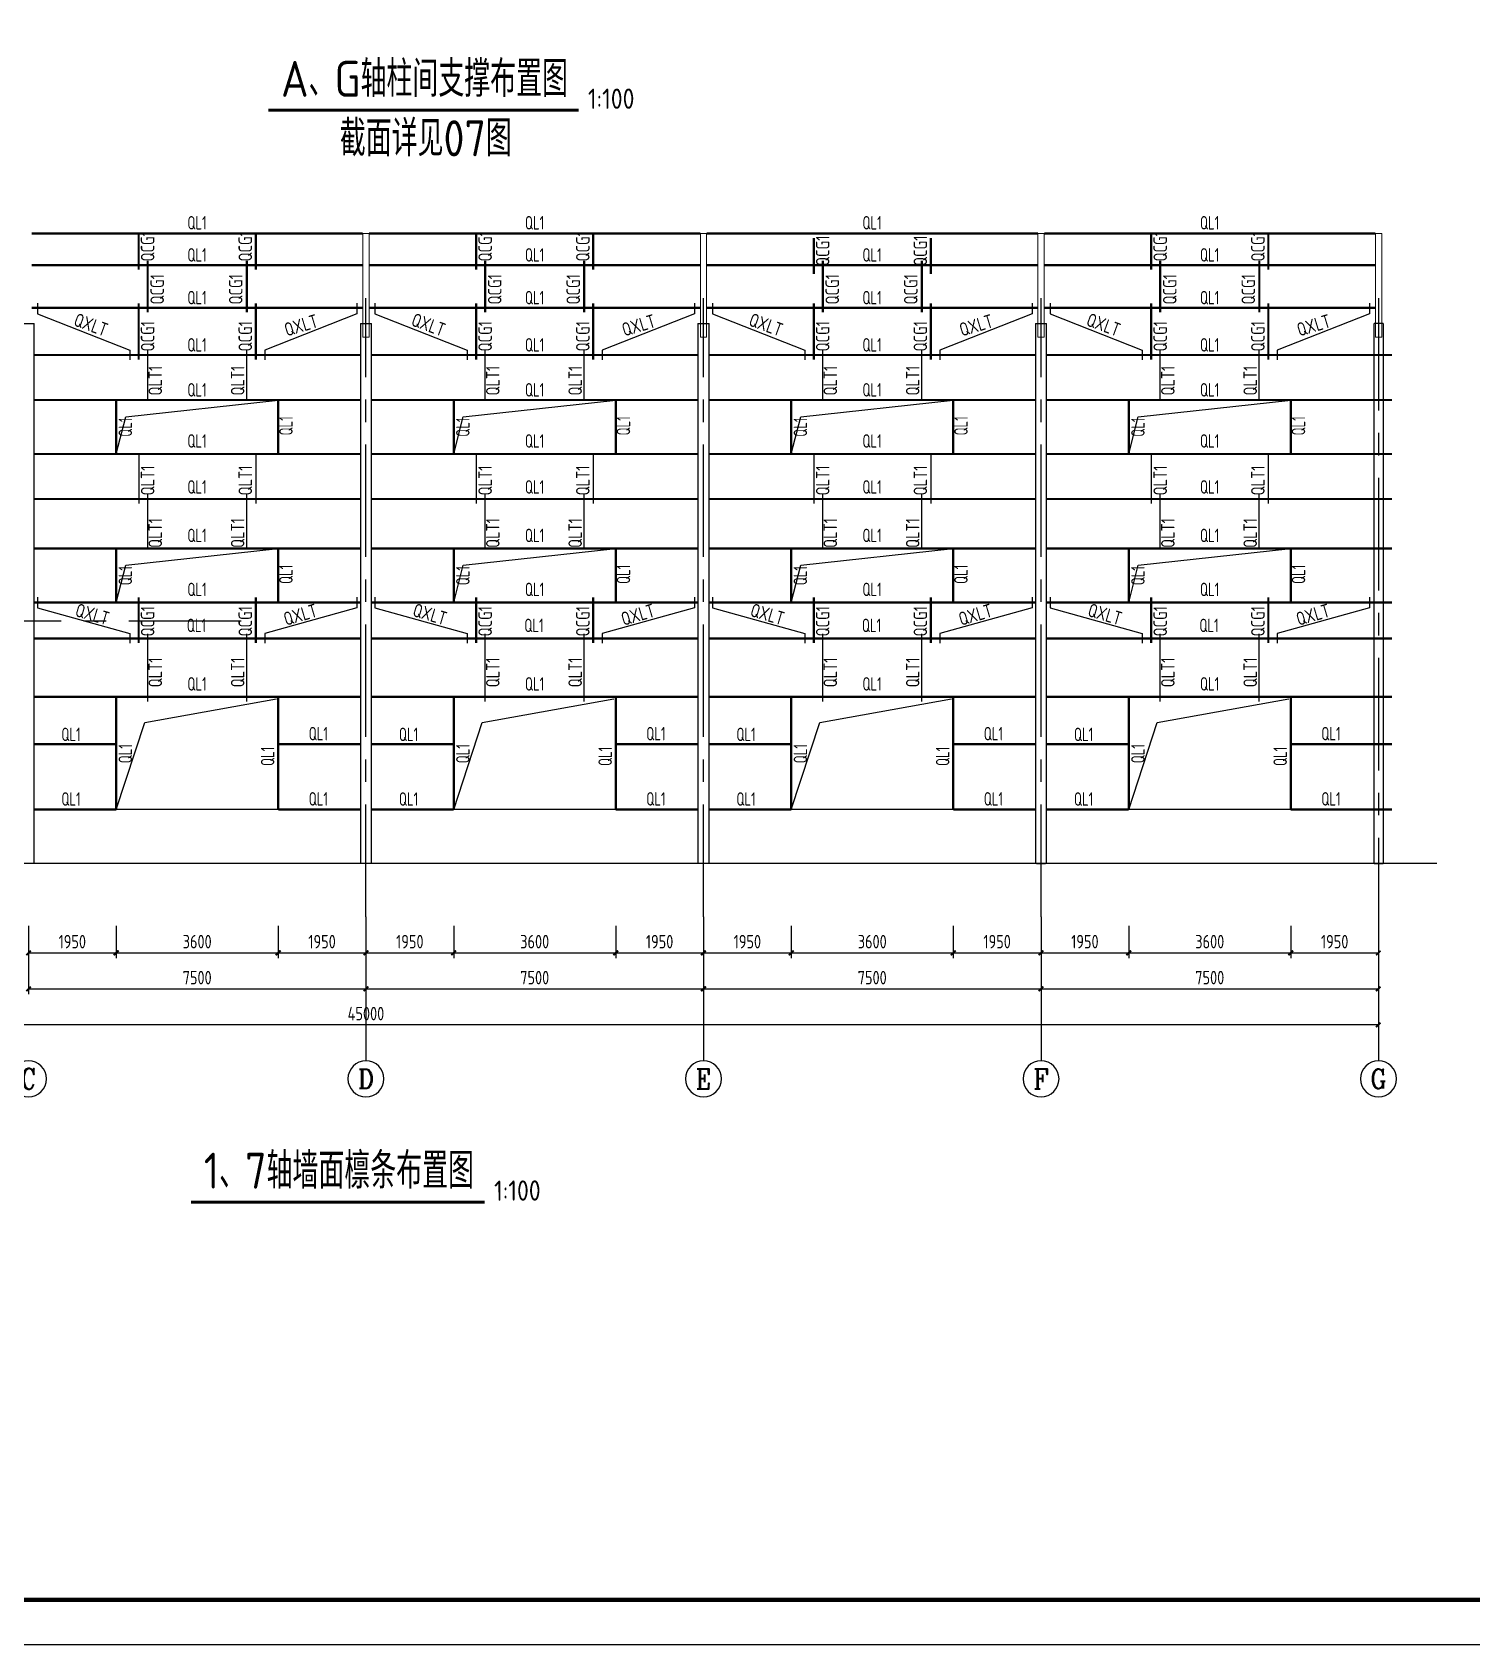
# Model space of a CAD drawing. Header units: millimetres. Extents: x 866309 to 879639, y 39442 to 44891.
# Drawn here: x 873418.5 to 873738.4, y 39448.6 to 39807.1 of the extents above; entities that cross this region are included whole.
import ezdxf
from ezdxf.enums import TextEntityAlignment as Align

# ---------------------------------------------------------------- set-up
doc = ezdxf.new("R2010")
doc.units = ezdxf.units.MM
doc.header["$LTSCALE"] = 1000
doc.header["$MEASUREMENT"] = 0
doc.linetypes.add('CENTER', pattern=[2, 1.25, -0.25, 0.25, -0.25])
doc.linetypes.add('DOTE', pattern=[2.42, 2, -0.2, 0.02, -0.2])
for name, color, linetype in [('1307', 7, 'Continuous'), ('AXIS', 3, 'Continuous'), ('AXIS_TEXT', 7, 'Continuous'), ('DIM', 7, 'Continuous'), ('DOTE', 1, 'DOTE'), ('M_Prof', 2, 'Continuous'), ('NUM', 7, 'Continuous'), ('标注', 7, 'Continuous'), ('檩条', 34, 'Continuous')]:
    doc.layers.add(name, color=color, linetype=linetype)
doc.layers.add('零部件', color=3, linetype='Continuous', lineweight=5)
doc.styles.add('_TCH_AXIS', font='COMPLEX', dxfattribs={"bigfont": 'GBCBIG'})
doc.styles.add('COMPLEX', font='COMPLEX')
doc.styles.add('GBHZ', font='gbenor.shx', dxfattribs={"width": 0.9, "bigfont": 'gbcbig.shx'})
doc.dimstyles.new('Y100', dxfattribs={"dimscale": 0, "dimtxt": 3, "dimasz": 0.01, "dimexe": 1.2, "dimexo": 2, "dimgap": 1, "dimtad": 1, "dimdec": 0, "dimlfac": 100, "dimzin": 0, "dimdsep": 46, "dimtxsty": 'GBHZ', "dimblk": 'DX', "dimcen": 0.09, "dimdle": 1, "dimclrd": 7, "dimclre": 7, "dimclrt": 7, "dimadec": 0, "dimazin": 0, "dimtfac": 1, "dimtdec": 0, "dimtix": 1, "dimtmove": 2, "dimatfit": 3, "dimldrblk": 'DX', "dimfxl": 0, "dimtolj": 1, "dimtzin": 0, "dimarcsym": 0})

# ---------------------------------------------------------------- blocks, each defined once
blk = doc.blocks.new('DX')
at = {"color": 0, "linetype": 'ByBlock', "const_width": 40}
blk.add_lwpolyline([(-54, -51), (46, 49)], dxfattribs=at)
blk = doc.blocks.new('*D3003')
at = {"layer": 'Defpoints', "color": 0, "transparency": 16777216}
for p in [(873417.69, 39610.43), (873492.69, 39610.43), (873492.69, 39594.43)]:
    blk.add_point(p, dxfattribs=at)
at = {"layer": 'dim', "color": 7, "lineweight": -2, "transparency": 16777216}
for p, q in [((873417.69, 39608.43), (873417.69, 39593.23)), ((873492.69, 39608.43), (873492.69, 39593.23)), ((873417.7, 39594.43), (873492.68, 39594.43))]:
    blk.add_line(p, q, dxfattribs=at)
at = {"layer": 'dim', "color": 7, "lineweight": -2, "transparency": 16777216, "xscale": 0.01, "yscale": 0.01, "zscale": 0.01, "rotation": 180}
blk.add_blockref('DX', (873417.69, 39594.43), dxfattribs=at)
at = {"layer": 'dim', "color": 7, "lineweight": -2, "transparency": 16777216, "xscale": 0.01, "yscale": 0.01, "zscale": 0.01}
blk.add_blockref('DX', (873492.69, 39594.43), dxfattribs=at)
at = {"layer": 'dim', "color": 7, "transparency": 16777216, "insert": (873455.19, 39596.93), "char_height": 3, "attachment_point": 5, "style": 'GBHZ'}
blk.add_mtext('\\A1;7500', dxfattribs=at)
blk = doc.blocks.new('*D3004')
at = {"layer": 'Defpoints', "color": 0, "transparency": 16777216}
for p in [(873492.69, 39610.43), (873567.69, 39610.43), (873567.69, 39594.43)]:
    blk.add_point(p, dxfattribs=at)
at = {"layer": 'dim', "color": 7, "lineweight": -2, "transparency": 16777216}
for p, q in [((873492.69, 39608.43), (873492.69, 39593.23)), ((873567.69, 39608.43), (873567.69, 39593.23)), ((873492.7, 39594.43), (873567.68, 39594.43))]:
    blk.add_line(p, q, dxfattribs=at)
at = {"layer": 'dim', "color": 7, "lineweight": -2, "transparency": 16777216, "xscale": 0.01, "yscale": 0.01, "zscale": 0.01, "rotation": 180}
blk.add_blockref('DX', (873492.69, 39594.43), dxfattribs=at)
at = {"layer": 'dim', "color": 7, "lineweight": -2, "transparency": 16777216, "xscale": 0.01, "yscale": 0.01, "zscale": 0.01}
blk.add_blockref('DX', (873567.69, 39594.43), dxfattribs=at)
at = {"layer": 'dim', "color": 7, "transparency": 16777216, "insert": (873530.19, 39596.93), "char_height": 3, "attachment_point": 5, "style": 'GBHZ'}
blk.add_mtext('\\A1;7500', dxfattribs=at)
blk = doc.blocks.new('*D3005')
at = {"layer": 'Defpoints', "color": 0, "transparency": 16777216}
for p in [(873567.69, 39610.43), (873642.69, 39610.43), (873642.69, 39594.43)]:
    blk.add_point(p, dxfattribs=at)
at = {"layer": 'dim', "color": 7, "lineweight": -2, "transparency": 16777216}
for p, q in [((873567.69, 39608.43), (873567.69, 39593.23)), ((873642.69, 39608.43), (873642.69, 39593.23)), ((873567.7, 39594.43), (873642.68, 39594.43))]:
    blk.add_line(p, q, dxfattribs=at)
at = {"layer": 'dim', "color": 7, "lineweight": -2, "transparency": 16777216, "xscale": 0.01, "yscale": 0.01, "zscale": 0.01, "rotation": 180}
blk.add_blockref('DX', (873567.69, 39594.43), dxfattribs=at)
at = {"layer": 'dim', "color": 7, "lineweight": -2, "transparency": 16777216, "xscale": 0.01, "yscale": 0.01, "zscale": 0.01}
blk.add_blockref('DX', (873642.69, 39594.43), dxfattribs=at)
at = {"layer": 'dim', "color": 7, "transparency": 16777216, "insert": (873605.19, 39596.93), "char_height": 3, "attachment_point": 5, "style": 'GBHZ'}
blk.add_mtext('\\A1;7500', dxfattribs=at)
blk = doc.blocks.new('*D3006')
at = {"layer": 'Defpoints', "color": 0, "transparency": 16777216}
for p in [(873642.69, 39610.43), (873717.69, 39610.43), (873717.69, 39594.43)]:
    blk.add_point(p, dxfattribs=at)
at = {"layer": 'dim', "color": 7, "lineweight": -2, "transparency": 16777216}
for p, q in [((873642.69, 39608.43), (873642.69, 39593.23)), ((873717.69, 39608.43), (873717.69, 39593.23)), ((873642.7, 39594.43), (873717.68, 39594.43))]:
    blk.add_line(p, q, dxfattribs=at)
at = {"layer": 'dim', "color": 7, "lineweight": -2, "transparency": 16777216, "xscale": 0.01, "yscale": 0.01, "zscale": 0.01, "rotation": 180}
blk.add_blockref('DX', (873642.69, 39594.43), dxfattribs=at)
at = {"layer": 'dim', "color": 7, "lineweight": -2, "transparency": 16777216, "xscale": 0.01, "yscale": 0.01, "zscale": 0.01}
blk.add_blockref('DX', (873717.69, 39594.43), dxfattribs=at)
at = {"layer": 'dim', "color": 7, "transparency": 16777216, "insert": (873680.19, 39596.93), "char_height": 3, "attachment_point": 5, "style": 'GBHZ'}
blk.add_mtext('\\A1;7500', dxfattribs=at)
blk = doc.blocks.new('*D3007')
at = {"layer": 'Defpoints', "color": 0, "transparency": 16777216}
for p in [(873267.69, 39610.43), (873717.69, 39610.43), (873267.69, 39586.43)]:
    blk.add_point(p, dxfattribs=at)
at = {"layer": 'dim', "color": 7, "lineweight": -2, "transparency": 16777216}
for p, q in [((873267.69, 39608.43), (873267.69, 39585.23)), ((873717.69, 39608.43), (873717.69, 39585.23)), ((873717.68, 39586.43), (873267.7, 39586.43))]:
    blk.add_line(p, q, dxfattribs=at)
at = {"layer": 'dim', "color": 7, "lineweight": -2, "transparency": 16777216, "xscale": 0.01, "yscale": 0.01, "zscale": 0.01, "rotation": 180}
blk.add_blockref('DX', (873267.69, 39586.43), dxfattribs=at)
at = {"layer": 'dim', "color": 7, "lineweight": -2, "transparency": 16777216, "xscale": 0.01, "yscale": 0.01, "zscale": 0.01}
blk.add_blockref('DX', (873717.69, 39586.43), dxfattribs=at)
at = {"layer": 'dim', "color": 7, "transparency": 16777216, "insert": (873492.69, 39588.93), "char_height": 3, "attachment_point": 5, "style": 'GBHZ'}
blk.add_mtext('\\A1;45000', dxfattribs=at)
blk = doc.blocks.new('_AXISO')
blk.add_circle((0, 0), 0.5)
at = {"layer": 'AXIS_TEXT', "style": 'COMPLEX', "width": 1.041667}
blk.add_attdef('A', text='', height=0.56, dxfattribs=at).set_placement((-0.25, -0.28), (0.25, -0.28), align=Align.FIT)
blk = doc.blocks.new('*D3196')
at = {"layer": 'Defpoints', "color": 0, "transparency": 16777216}
for p in [(873417.69, 39610.43), (873437.19, 39610.43), (873437.19, 39602.43)]:
    blk.add_point(p, dxfattribs=at)
at = {"layer": '标注', "color": 7, "lineweight": -2, "transparency": 16777216}
for p, q in [((873417.69, 39608.43), (873417.69, 39601.23)), ((873437.19, 39608.43), (873437.19, 39601.23)), ((873417.7, 39602.43), (873437.18, 39602.43))]:
    blk.add_line(p, q, dxfattribs=at)
at = {"layer": '标注', "color": 7, "lineweight": -2, "transparency": 16777216, "xscale": 0.01, "yscale": 0.01, "zscale": 0.01, "rotation": 180}
blk.add_blockref('DX', (873417.69, 39602.43), dxfattribs=at)
at = {"layer": '标注', "color": 7, "lineweight": -2, "transparency": 16777216, "xscale": 0.01, "yscale": 0.01, "zscale": 0.01}
blk.add_blockref('DX', (873437.19, 39602.43), dxfattribs=at)
at = {"layer": '标注', "color": 7, "transparency": 16777216, "insert": (873427.44, 39604.93), "char_height": 3, "attachment_point": 5, "style": 'GBHZ'}
blk.add_mtext('\\A1;1950', dxfattribs=at)
blk = doc.blocks.new('*D3197')
at = {"layer": 'Defpoints', "color": 0, "transparency": 16777216}
for p in [(873437.19, 39610.43), (873473.19, 39610.43), (873473.19, 39602.43)]:
    blk.add_point(p, dxfattribs=at)
at = {"layer": '标注', "color": 7, "lineweight": -2, "transparency": 16777216}
for p, q in [((873437.19, 39608.43), (873437.19, 39601.23)), ((873473.19, 39608.43), (873473.19, 39601.23)), ((873437.2, 39602.43), (873473.18, 39602.43))]:
    blk.add_line(p, q, dxfattribs=at)
at = {"layer": '标注', "color": 7, "lineweight": -2, "transparency": 16777216, "xscale": 0.01, "yscale": 0.01, "zscale": 0.01, "rotation": 180}
blk.add_blockref('DX', (873437.19, 39602.43), dxfattribs=at)
at = {"layer": '标注', "color": 7, "lineweight": -2, "transparency": 16777216, "xscale": 0.01, "yscale": 0.01, "zscale": 0.01}
blk.add_blockref('DX', (873473.19, 39602.43), dxfattribs=at)
at = {"layer": '标注', "color": 7, "transparency": 16777216, "insert": (873455.19, 39604.93), "char_height": 3, "attachment_point": 5, "style": 'GBHZ'}
blk.add_mtext('\\A1;3600', dxfattribs=at)
blk = doc.blocks.new('*D3198')
at = {"layer": 'Defpoints', "color": 0, "transparency": 16777216}
for p in [(873473.19, 39610.43), (873492.69, 39610.43), (873492.69, 39602.43)]:
    blk.add_point(p, dxfattribs=at)
at = {"layer": '标注', "color": 7, "lineweight": -2, "transparency": 16777216}
for p, q in [((873473.19, 39608.43), (873473.19, 39601.23)), ((873492.69, 39608.43), (873492.69, 39601.23)), ((873473.2, 39602.43), (873492.68, 39602.43))]:
    blk.add_line(p, q, dxfattribs=at)
at = {"layer": '标注', "color": 7, "lineweight": -2, "transparency": 16777216, "xscale": 0.01, "yscale": 0.01, "zscale": 0.01, "rotation": 180}
blk.add_blockref('DX', (873473.19, 39602.43), dxfattribs=at)
at = {"layer": '标注', "color": 7, "lineweight": -2, "transparency": 16777216, "xscale": 0.01, "yscale": 0.01, "zscale": 0.01}
blk.add_blockref('DX', (873492.69, 39602.43), dxfattribs=at)
at = {"layer": '标注', "color": 7, "transparency": 16777216, "insert": (873482.94, 39604.93), "char_height": 3, "attachment_point": 5, "style": 'GBHZ'}
blk.add_mtext('\\A1;1950', dxfattribs=at)
blk = doc.blocks.new('*D3199')
at = {"layer": 'Defpoints', "color": 0, "transparency": 16777216}
for p in [(873492.69, 39610.43), (873512.19, 39610.43), (873512.19, 39602.43)]:
    blk.add_point(p, dxfattribs=at)
at = {"layer": '标注', "color": 7, "lineweight": -2, "transparency": 16777216}
for p, q in [((873492.69, 39608.43), (873492.69, 39601.23)), ((873512.19, 39608.43), (873512.19, 39601.23)), ((873492.7, 39602.43), (873512.18, 39602.43))]:
    blk.add_line(p, q, dxfattribs=at)
at = {"layer": '标注', "color": 7, "lineweight": -2, "transparency": 16777216, "xscale": 0.01, "yscale": 0.01, "zscale": 0.01, "rotation": 180}
blk.add_blockref('DX', (873492.69, 39602.43), dxfattribs=at)
at = {"layer": '标注', "color": 7, "lineweight": -2, "transparency": 16777216, "xscale": 0.01, "yscale": 0.01, "zscale": 0.01}
blk.add_blockref('DX', (873512.19, 39602.43), dxfattribs=at)
at = {"layer": '标注', "color": 7, "transparency": 16777216, "insert": (873502.44, 39604.93), "char_height": 3, "attachment_point": 5, "style": 'GBHZ'}
blk.add_mtext('\\A1;1950', dxfattribs=at)
blk = doc.blocks.new('*D3200')
at = {"layer": 'Defpoints', "color": 0, "transparency": 16777216}
for p in [(873512.19, 39610.43), (873548.19, 39610.43), (873548.19, 39602.43)]:
    blk.add_point(p, dxfattribs=at)
at = {"layer": '标注', "color": 7, "lineweight": -2, "transparency": 16777216}
for p, q in [((873512.19, 39608.43), (873512.19, 39601.23)), ((873548.19, 39608.43), (873548.19, 39601.23)), ((873512.2, 39602.43), (873548.18, 39602.43))]:
    blk.add_line(p, q, dxfattribs=at)
at = {"layer": '标注', "color": 7, "lineweight": -2, "transparency": 16777216, "xscale": 0.01, "yscale": 0.01, "zscale": 0.01, "rotation": 180}
blk.add_blockref('DX', (873512.19, 39602.43), dxfattribs=at)
at = {"layer": '标注', "color": 7, "lineweight": -2, "transparency": 16777216, "xscale": 0.01, "yscale": 0.01, "zscale": 0.01}
blk.add_blockref('DX', (873548.19, 39602.43), dxfattribs=at)
at = {"layer": '标注', "color": 7, "transparency": 16777216, "insert": (873530.19, 39604.93), "char_height": 3, "attachment_point": 5, "style": 'GBHZ'}
blk.add_mtext('\\A1;3600', dxfattribs=at)
blk = doc.blocks.new('*D3201')
at = {"layer": 'Defpoints', "color": 0, "transparency": 16777216}
for p in [(873548.19, 39610.43), (873567.69, 39610.43), (873567.69, 39602.43)]:
    blk.add_point(p, dxfattribs=at)
at = {"layer": '标注', "color": 7, "lineweight": -2, "transparency": 16777216}
for p, q in [((873548.19, 39608.43), (873548.19, 39601.23)), ((873567.69, 39608.43), (873567.69, 39601.23)), ((873548.2, 39602.43), (873567.68, 39602.43))]:
    blk.add_line(p, q, dxfattribs=at)
at = {"layer": '标注', "color": 7, "lineweight": -2, "transparency": 16777216, "xscale": 0.01, "yscale": 0.01, "zscale": 0.01, "rotation": 180}
blk.add_blockref('DX', (873548.19, 39602.43), dxfattribs=at)
at = {"layer": '标注', "color": 7, "lineweight": -2, "transparency": 16777216, "xscale": 0.01, "yscale": 0.01, "zscale": 0.01}
blk.add_blockref('DX', (873567.69, 39602.43), dxfattribs=at)
at = {"layer": '标注', "color": 7, "transparency": 16777216, "insert": (873557.94, 39604.93), "char_height": 3, "attachment_point": 5, "style": 'GBHZ'}
blk.add_mtext('\\A1;1950', dxfattribs=at)
blk = doc.blocks.new('*D3202')
at = {"layer": 'Defpoints', "color": 0, "transparency": 16777216}
for p in [(873567.69, 39610.43), (873587.19, 39610.43), (873587.19, 39602.43)]:
    blk.add_point(p, dxfattribs=at)
at = {"layer": '标注', "color": 7, "lineweight": -2, "transparency": 16777216}
for p, q in [((873567.69, 39608.43), (873567.69, 39601.23)), ((873587.19, 39608.43), (873587.19, 39601.23)), ((873567.7, 39602.43), (873587.18, 39602.43))]:
    blk.add_line(p, q, dxfattribs=at)
at = {"layer": '标注', "color": 7, "lineweight": -2, "transparency": 16777216, "xscale": 0.01, "yscale": 0.01, "zscale": 0.01, "rotation": 180}
blk.add_blockref('DX', (873567.69, 39602.43), dxfattribs=at)
at = {"layer": '标注', "color": 7, "lineweight": -2, "transparency": 16777216, "xscale": 0.01, "yscale": 0.01, "zscale": 0.01}
blk.add_blockref('DX', (873587.19, 39602.43), dxfattribs=at)
at = {"layer": '标注', "color": 7, "transparency": 16777216, "insert": (873577.44, 39604.93), "char_height": 3, "attachment_point": 5, "style": 'GBHZ'}
blk.add_mtext('\\A1;1950', dxfattribs=at)
blk = doc.blocks.new('*D3203')
at = {"layer": 'Defpoints', "color": 0, "transparency": 16777216}
for p in [(873587.19, 39610.43), (873623.19, 39610.43), (873623.19, 39602.43)]:
    blk.add_point(p, dxfattribs=at)
at = {"layer": '标注', "color": 7, "lineweight": -2, "transparency": 16777216}
for p, q in [((873587.19, 39608.43), (873587.19, 39601.23)), ((873623.19, 39608.43), (873623.19, 39601.23)), ((873587.2, 39602.43), (873623.18, 39602.43))]:
    blk.add_line(p, q, dxfattribs=at)
at = {"layer": '标注', "color": 7, "lineweight": -2, "transparency": 16777216, "xscale": 0.01, "yscale": 0.01, "zscale": 0.01, "rotation": 180}
blk.add_blockref('DX', (873587.19, 39602.43), dxfattribs=at)
at = {"layer": '标注', "color": 7, "lineweight": -2, "transparency": 16777216, "xscale": 0.01, "yscale": 0.01, "zscale": 0.01}
blk.add_blockref('DX', (873623.19, 39602.43), dxfattribs=at)
at = {"layer": '标注', "color": 7, "transparency": 16777216, "insert": (873605.19, 39604.93), "char_height": 3, "attachment_point": 5, "style": 'GBHZ'}
blk.add_mtext('\\A1;3600', dxfattribs=at)
blk = doc.blocks.new('*D3204')
at = {"layer": 'Defpoints', "color": 0, "transparency": 16777216}
for p in [(873623.19, 39610.43), (873642.69, 39610.43), (873642.69, 39602.43)]:
    blk.add_point(p, dxfattribs=at)
at = {"layer": '标注', "color": 7, "lineweight": -2, "transparency": 16777216}
for p, q in [((873623.19, 39608.43), (873623.19, 39601.23)), ((873642.69, 39608.43), (873642.69, 39601.23)), ((873623.2, 39602.43), (873642.68, 39602.43))]:
    blk.add_line(p, q, dxfattribs=at)
at = {"layer": '标注', "color": 7, "lineweight": -2, "transparency": 16777216, "xscale": 0.01, "yscale": 0.01, "zscale": 0.01, "rotation": 180}
blk.add_blockref('DX', (873623.19, 39602.43), dxfattribs=at)
at = {"layer": '标注', "color": 7, "lineweight": -2, "transparency": 16777216, "xscale": 0.01, "yscale": 0.01, "zscale": 0.01}
blk.add_blockref('DX', (873642.69, 39602.43), dxfattribs=at)
at = {"layer": '标注', "color": 7, "transparency": 16777216, "insert": (873632.94, 39604.93), "char_height": 3, "attachment_point": 5, "style": 'GBHZ'}
blk.add_mtext('\\A1;1950', dxfattribs=at)
blk = doc.blocks.new('*D3205')
at = {"layer": 'Defpoints', "color": 0, "transparency": 16777216}
for p in [(873642.69, 39610.43), (873662.19, 39610.43), (873662.19, 39602.43)]:
    blk.add_point(p, dxfattribs=at)
at = {"layer": '标注', "color": 7, "lineweight": -2, "transparency": 16777216}
for p, q in [((873642.69, 39608.43), (873642.69, 39601.23)), ((873662.19, 39608.43), (873662.19, 39601.23)), ((873642.7, 39602.43), (873662.18, 39602.43))]:
    blk.add_line(p, q, dxfattribs=at)
at = {"layer": '标注', "color": 7, "lineweight": -2, "transparency": 16777216, "xscale": 0.01, "yscale": 0.01, "zscale": 0.01, "rotation": 180}
blk.add_blockref('DX', (873642.69, 39602.43), dxfattribs=at)
at = {"layer": '标注', "color": 7, "lineweight": -2, "transparency": 16777216, "xscale": 0.01, "yscale": 0.01, "zscale": 0.01}
blk.add_blockref('DX', (873662.19, 39602.43), dxfattribs=at)
at = {"layer": '标注', "color": 7, "transparency": 16777216, "insert": (873652.44, 39604.93), "char_height": 3, "attachment_point": 5, "style": 'GBHZ'}
blk.add_mtext('\\A1;1950', dxfattribs=at)
blk = doc.blocks.new('*D3206')
at = {"layer": 'Defpoints', "color": 0, "transparency": 16777216}
for p in [(873662.19, 39610.43), (873698.19, 39610.43), (873698.19, 39602.43)]:
    blk.add_point(p, dxfattribs=at)
at = {"layer": '标注', "color": 7, "lineweight": -2, "transparency": 16777216}
for p, q in [((873662.19, 39608.43), (873662.19, 39601.23)), ((873698.19, 39608.43), (873698.19, 39601.23)), ((873662.2, 39602.43), (873698.18, 39602.43))]:
    blk.add_line(p, q, dxfattribs=at)
at = {"layer": '标注', "color": 7, "lineweight": -2, "transparency": 16777216, "xscale": 0.01, "yscale": 0.01, "zscale": 0.01, "rotation": 180}
blk.add_blockref('DX', (873662.19, 39602.43), dxfattribs=at)
at = {"layer": '标注', "color": 7, "lineweight": -2, "transparency": 16777216, "xscale": 0.01, "yscale": 0.01, "zscale": 0.01}
blk.add_blockref('DX', (873698.19, 39602.43), dxfattribs=at)
at = {"layer": '标注', "color": 7, "transparency": 16777216, "insert": (873680.19, 39604.93), "char_height": 3, "attachment_point": 5, "style": 'GBHZ'}
blk.add_mtext('\\A1;3600', dxfattribs=at)
blk = doc.blocks.new('*D3207')
at = {"layer": 'Defpoints', "color": 0, "transparency": 16777216}
for p in [(873698.19, 39610.43), (873717.69, 39610.43), (873717.69, 39602.43)]:
    blk.add_point(p, dxfattribs=at)
at = {"layer": '标注', "color": 7, "lineweight": -2, "transparency": 16777216}
for p, q in [((873698.19, 39608.43), (873698.19, 39601.23)), ((873717.69, 39608.43), (873717.69, 39601.23)), ((873698.2, 39602.43), (873717.68, 39602.43))]:
    blk.add_line(p, q, dxfattribs=at)
at = {"layer": '标注', "color": 7, "lineweight": -2, "transparency": 16777216, "xscale": 0.01, "yscale": 0.01, "zscale": 0.01, "rotation": 180}
blk.add_blockref('DX', (873698.19, 39602.43), dxfattribs=at)
at = {"layer": '标注', "color": 7, "lineweight": -2, "transparency": 16777216, "xscale": 0.01, "yscale": 0.01, "zscale": 0.01}
blk.add_blockref('DX', (873717.69, 39602.43), dxfattribs=at)
at = {"layer": '标注', "color": 7, "transparency": 16777216, "insert": (873707.94, 39604.93), "char_height": 3, "attachment_point": 5, "style": 'GBHZ'}
blk.add_mtext('\\A1;1950', dxfattribs=at)

msp = doc.modelspace()

# ---------------------------------------------------------------- linework, layer by layer
msp.add_line((874027.612, 39448.627), (873186.612, 39448.627))
at = {"color": 0, "const_width": 1}
msp.add_lwpolyline([(874017.612, 39458.627), (873211.612, 39458.627), (873211.612, 40032.627), (874017.612, 40032.627)], close=True, dxfattribs=at)
at = {"const_width": 0.667}
for points in [[(873470.996, 39789.731), (873539.943, 39789.731)], [(873453.852, 39547.015), (873519.104, 39547.015)]]:
    msp.add_lwpolyline(points, dxfattribs=at)
at = {"layer": 'AXIS', "color": 0}
for p, q in [((873492.695, 39610.433), (873492.695, 39578.433)), ((873567.695, 39610.433), (873567.695, 39578.433)), ((873642.695, 39610.433), (873642.695, 39578.433)), ((873717.695, 39610.433), (873717.695, 39578.433))]:
    msp.add_line(p, q, dxfattribs=at)
at = {"layer": 'dim'}
msp.add_line((873730.674, 39622.329), (873251.695, 39622.329), dxfattribs=at)
at = {"layer": 'DOTE', "linetype": 'CENTER', "ltscale": 0.02}
for p, q in [((873492.695, 39610.433), (873492.695, 39748.006)), ((873567.695, 39610.433), (873567.695, 39748.006)), ((873642.695, 39610.433), (873642.695, 39748.006)), ((873717.695, 39748.006), (873717.695, 39610.433)), ((873464.993, 39676.188, -0.008), (873357.856, 39676.188, -0.008))]:
    msp.add_line(p, q, dxfattribs=at)
at = {"layer": 'M_Prof'}
for p, q in [((873416.445, 39742.329), (873418.945, 39742.329)), ((873418.945, 39622.329), (873418.945, 39742.329)), ((873491.445, 39742.329), (873491.445, 39622.329)), ((873491.445, 39742.329), (873493.945, 39742.329)), ((873493.945, 39622.329), (873493.945, 39742.329)), ((873566.445, 39742.329), (873566.445, 39622.329)), ((873566.445, 39742.329), (873568.945, 39742.329)), ((873568.945, 39622.329), (873568.945, 39742.329)), ((873641.445, 39742.329), (873641.445, 39622.329)), ((873641.445, 39742.329), (873643.945, 39742.329)), ((873643.945, 39622.329), (873643.945, 39742.329)), ((873716.695, 39622.329), (873716.695, 39742.329)), ((873718.695, 39742.329), (873716.695, 39742.329)), ((873718.695, 39742.329), (873718.695, 39622.329)), ((873724.002, 39622.329), (873245.509, 39622.329)), ((873641.695, 39622.329), (873643.695, 39622.329)), ((873716.695, 39622.329), (873718.695, 39622.329))]:
    msp.add_line(p, q, dxfattribs=at)
at = {"layer": '标注'}
for p, q in [((873473.195, 39634.329), (873437.195, 39634.329)), ((873548.195, 39634.329), (873512.195, 39634.329)), ((873623.195, 39634.329), (873587.195, 39634.329)), ((873698.195, 39634.329), (873662.195, 39634.329))]:
    msp.add_line(p, q, dxfattribs=at)
at = {"layer": '檩条', "color": 4, "linetype": 'ByBlock'}
for p, q in [((873419.695, 39746.83), (873419.695, 39744.48)), ((873490.695, 39746.83), (873490.695, 39744.48)), ((873494.695, 39746.83), (873494.695, 39744.48)), ((873565.695, 39746.83), (873565.695, 39744.48)), ((873569.695, 39746.83), (873569.695, 39744.48)), ((873640.695, 39746.83), (873640.695, 39744.48)), ((873644.695, 39746.83), (873644.695, 39744.48)), ((873715.695, 39746.83), (873715.695, 39744.48)), ((873419.695, 39744.48), (873440.195, 39736.4)), ((873490.695, 39744.48), (873470.195, 39736.4)), ((873494.695, 39744.48), (873515.195, 39736.4)), ((873565.695, 39744.48), (873545.195, 39736.4)), ((873569.695, 39744.48), (873590.195, 39736.4)), ((873640.695, 39744.48), (873620.195, 39736.4)), ((873644.695, 39744.48), (873665.195, 39736.4)), ((873715.695, 39744.48), (873695.195, 39736.4)), ((873440.195, 39736.4), (873440.195, 39734.26)), ((873470.195, 39736.4), (873470.195, 39734.26)), ((873515.195, 39736.4), (873515.195, 39734.26)), ((873545.195, 39736.4), (873545.195, 39734.26)), ((873590.195, 39736.4), (873590.195, 39734.26)), ((873620.195, 39736.4), (873620.195, 39734.26)), ((873665.195, 39736.4), (873665.195, 39734.26)), ((873695.195, 39736.4), (873695.195, 39734.26)), ((873419.695, 39681.504), (873419.695, 39679.154)), ((873490.695, 39681.504), (873490.695, 39679.154)), ((873494.695, 39681.504), (873494.695, 39679.154)), ((873565.695, 39681.504), (873565.695, 39679.154)), ((873569.695, 39681.504), (873569.695, 39679.154)), ((873640.695, 39681.504), (873640.695, 39679.154)), ((873644.695, 39681.504), (873644.695, 39679.154)), ((873715.695, 39681.504), (873715.695, 39679.154)), ((873419.695, 39679.154), (873440.195, 39673.399)), ((873490.695, 39679.154), (873470.195, 39673.399)), ((873494.695, 39679.154), (873515.195, 39673.399)), ((873565.695, 39679.154), (873545.195, 39673.399)), ((873569.695, 39679.154), (873590.195, 39673.399)), ((873640.695, 39679.154), (873620.195, 39673.399)), ((873644.695, 39679.154), (873665.195, 39673.399)), ((873715.695, 39679.154), (873695.195, 39673.399)), ((873440.195, 39673.399), (873440.195, 39671.259)), ((873470.195, 39673.399), (873470.195, 39671.259)), ((873515.195, 39673.399), (873515.195, 39671.259)), ((873545.195, 39673.399), (873545.195, 39671.259)), ((873590.195, 39673.399), (873590.195, 39671.259)), ((873620.195, 39673.399), (873620.195, 39671.259)), ((873665.195, 39673.399), (873665.195, 39671.259)), ((873695.195, 39673.399), (873695.195, 39671.259))]:
    msp.add_line(p, q, dxfattribs=at)
at = {"layer": '檩条', "color": 4}
for p, q in [((873444.195, 39725.33), (873444.195, 39736.33)), ((873466.195, 39725.33), (873466.195, 39736.33)), ((873519.195, 39725.33), (873519.195, 39736.33)), ((873541.195, 39725.33), (873541.195, 39736.33)), ((873594.195, 39725.33), (873594.195, 39736.33)), ((873616.195, 39725.33), (873616.195, 39736.33)), ((873669.195, 39725.33), (873669.195, 39736.33)), ((873691.195, 39725.33), (873691.195, 39736.33)), ((873439.313, 39721.583), (873473.195, 39725.33)), ((873514.313, 39721.583), (873548.195, 39725.33)), ((873589.313, 39721.583), (873623.195, 39725.33)), ((873664.313, 39721.583), (873698.195, 39725.33)), ((873437.195, 39713.33), (873439.313, 39721.583)), ((873512.195, 39713.33), (873514.313, 39721.583)), ((873587.195, 39713.33), (873589.313, 39721.583)), ((873662.195, 39713.33), (873664.313, 39721.583)), ((873442.195, 39713.33), (873442.195, 39702.329)), ((873468.195, 39713.33), (873468.195, 39702.329)), ((873517.195, 39713.33), (873517.195, 39702.329)), ((873543.195, 39713.33), (873543.195, 39702.329)), ((873592.195, 39713.33), (873592.195, 39702.329)), ((873618.195, 39713.33), (873618.195, 39702.329)), ((873667.195, 39713.33), (873667.195, 39702.329)), ((873693.195, 39713.33), (873693.195, 39702.329)), ((873444.195, 39692.329), (873444.195, 39704.329)), ((873466.195, 39692.329), (873466.195, 39704.329)), ((873519.195, 39692.329), (873519.195, 39704.329)), ((873541.195, 39692.329), (873541.195, 39704.329)), ((873594.195, 39692.329), (873594.195, 39704.329)), ((873616.195, 39692.329), (873616.195, 39704.329)), ((873669.195, 39692.329), (873669.195, 39704.329)), ((873691.195, 39692.329), (873691.195, 39704.329)), ((873439.313, 39688.582), (873473.195, 39692.329)), ((873514.313, 39688.582), (873548.195, 39692.329)), ((873589.313, 39688.582), (873623.195, 39692.329)), ((873664.313, 39688.582), (873698.195, 39692.329)), ((873437.195, 39680.329), (873439.313, 39688.582)), ((873512.195, 39680.329), (873514.313, 39688.582)), ((873587.195, 39680.329), (873589.313, 39688.582)), ((873662.195, 39680.329), (873664.313, 39688.582)), ((873442.195, 39681.329), (873442.195, 39673.654)), ((873468.195, 39681.329), (873468.195, 39673.654)), ((873517.195, 39681.329), (873517.195, 39673.654)), ((873543.195, 39681.329), (873543.195, 39673.654)), ((873592.195, 39681.329), (873592.195, 39673.654)), ((873618.195, 39681.329), (873618.195, 39673.654)), ((873667.195, 39681.329), (873667.195, 39673.654)), ((873693.195, 39681.329), (873693.195, 39673.654)), ((873444.195, 39658.329), (873444.195, 39673.329)), ((873466.195, 39658.329), (873466.195, 39673.329)), ((873519.195, 39658.329), (873519.195, 39673.329)), ((873541.195, 39658.329), (873541.195, 39673.329)), ((873594.195, 39658.329), (873594.195, 39673.329)), ((873616.195, 39658.329), (873616.195, 39673.329)), ((873669.195, 39658.329), (873669.195, 39673.329)), ((873691.195, 39658.329), (873691.195, 39673.329)), ((873443.538, 39653.648), (873472.795, 39658.929)), ((873518.538, 39653.648), (873547.795, 39658.929)), ((873593.538, 39653.648), (873622.795, 39658.929)), ((873668.538, 39653.648), (873697.795, 39658.929)), ((873437.195, 39634.329), (873443.538, 39653.648)), ((873512.195, 39634.329), (873518.538, 39653.648)), ((873587.195, 39634.329), (873593.538, 39653.648)), ((873662.195, 39634.329), (873668.538, 39653.648))]:
    msp.add_line(p, q, dxfattribs=at)
at = {"layer": '檩条', "color": 4, "const_width": 0.5}
for points in [[(873491.995, 39762.329), (873418.395, 39762.329)], [(873442.195, 39762.329), (873442.195, 39754.33)], [(873468.195, 39762.329), (873468.195, 39754.33)], [(873566.995, 39762.329), (873493.395, 39762.329)], [(873517.195, 39762.329), (873517.195, 39754.33)], [(873543.195, 39762.329), (873543.195, 39754.33)], [(873641.995, 39762.329), (873568.395, 39762.329)], [(873592.195, 39761.329), (873592.195, 39753.33)], [(873618.195, 39761.329), (873618.195, 39753.33)], [(873716.995, 39762.329), (873643.395, 39762.329)], [(873667.195, 39762.329), (873667.195, 39754.33)], [(873693.195, 39762.329), (873693.195, 39754.33)], [(873444.195, 39744.829), (873444.195, 39756.33)], [(873466.195, 39744.829), (873466.195, 39756.33)], [(873519.195, 39744.829), (873519.195, 39756.33)], [(873541.195, 39744.829), (873541.195, 39756.33)], [(873594.195, 39744.829), (873594.195, 39756.33)], [(873616.195, 39744.829), (873616.195, 39756.33)], [(873669.195, 39744.829), (873669.195, 39756.33)], [(873691.195, 39744.829), (873691.195, 39756.33)], [(873491.995, 39755.33), (873418.395, 39755.33)], [(873566.995, 39755.33), (873493.395, 39755.33)], [(873641.995, 39755.33), (873568.395, 39755.33)], [(873716.995, 39755.33), (873643.395, 39755.33)], [(873491.995, 39745.829), (873418.395, 39745.829)], [(873442.195, 39746.829), (873442.195, 39734.33)], [(873468.195, 39746.829), (873468.195, 39734.33)], [(873566.995, 39745.829), (873493.395, 39745.829)], [(873517.195, 39746.829), (873517.195, 39734.33)], [(873543.195, 39746.829), (873543.195, 39734.33)], [(873641.995, 39745.829), (873568.395, 39745.829)], [(873592.195, 39746.829), (873592.195, 39734.33)], [(873618.195, 39746.829), (873618.195, 39734.33)], [(873716.995, 39745.829), (873643.395, 39745.829)], [(873667.195, 39746.829), (873667.195, 39734.33)], [(873693.195, 39746.829), (873693.195, 39734.33)], [(873491.445, 39735.33), (873418.945, 39735.33)], [(873566.445, 39735.33), (873493.945, 39735.33)], [(873641.445, 39735.33), (873568.945, 39735.33)], [(873720.695, 39735.33), (873643.945, 39735.33)], [(873491.445, 39725.33), (873418.945, 39725.33)], [(873437.195, 39713.33), (873437.195, 39725.33)], [(873473.195, 39713.33), (873473.195, 39725.33)], [(873566.445, 39725.33), (873493.945, 39725.33)], [(873512.195, 39713.33), (873512.195, 39725.33)], [(873548.195, 39713.33), (873548.195, 39725.33)], [(873641.445, 39725.33), (873568.945, 39725.33)], [(873587.195, 39713.33), (873587.195, 39725.33)], [(873623.195, 39713.33), (873623.195, 39725.33)], [(873720.695, 39725.33), (873643.945, 39725.33)], [(873662.195, 39713.33), (873662.195, 39725.33)], [(873698.195, 39713.33), (873698.195, 39725.33)], [(873491.445, 39713.33), (873418.945, 39713.33)], [(873566.445, 39713.33), (873493.945, 39713.33)], [(873641.445, 39713.33), (873568.945, 39713.33)], [(873720.695, 39713.33), (873643.945, 39713.33)], [(873491.445, 39703.329), (873418.945, 39703.329)], [(873566.445, 39703.329), (873493.945, 39703.329)], [(873641.445, 39703.329), (873568.945, 39703.329)], [(873720.695, 39703.329), (873643.945, 39703.329)], [(873491.445, 39692.329), (873418.945, 39692.329)], [(873437.195, 39680.329), (873437.195, 39692.329)], [(873473.195, 39680.329), (873473.195, 39692.329)], [(873566.445, 39692.329), (873493.945, 39692.329)], [(873512.195, 39680.329), (873512.195, 39692.329)], [(873548.195, 39680.329), (873548.195, 39692.329)], [(873641.445, 39692.329), (873568.945, 39692.329)], [(873587.195, 39680.329), (873587.195, 39692.329)], [(873623.195, 39680.329), (873623.195, 39692.329)], [(873720.695, 39692.329), (873643.945, 39692.329)], [(873662.195, 39680.329), (873662.195, 39692.329)], [(873698.195, 39680.329), (873698.195, 39692.329)], [(873442.195, 39681.503), (873442.195, 39671.329)], [(873468.195, 39681.503), (873468.195, 39671.329)], [(873517.195, 39681.503), (873517.195, 39671.329)], [(873543.195, 39681.503), (873543.195, 39671.329)], [(873592.195, 39681.503), (873592.195, 39671.329)], [(873618.195, 39681.503), (873618.195, 39671.329)], [(873667.195, 39681.503), (873667.195, 39671.329)], [(873693.195, 39681.503), (873693.195, 39671.329)], [(873491.445, 39680.329), (873418.945, 39680.329)], [(873566.445, 39680.329), (873493.945, 39680.329)], [(873641.445, 39680.329), (873568.945, 39680.329)], [(873720.695, 39680.329), (873643.945, 39680.329)], [(873491.445, 39672.329), (873418.945, 39672.329)], [(873566.445, 39672.329), (873493.945, 39672.329)], [(873641.445, 39672.329), (873568.945, 39672.329)], [(873720.695, 39672.329), (873643.945, 39672.329)], [(873491.445, 39659.329), (873418.945, 39659.329)], [(873437.195, 39634.329), (873437.195, 39659.329)], [(873473.195, 39634.329), (873473.195, 39659.329)], [(873566.445, 39659.329), (873493.945, 39659.329)], [(873512.195, 39634.329), (873512.195, 39659.329)], [(873548.195, 39634.329), (873548.195, 39659.329)], [(873641.445, 39659.329), (873568.945, 39659.329)], [(873587.195, 39634.329), (873587.195, 39659.329)], [(873623.195, 39634.329), (873623.195, 39659.329)], [(873720.695, 39659.329), (873643.945, 39659.329)], [(873662.195, 39634.329), (873662.195, 39659.329)], [(873698.195, 39634.329), (873698.195, 39659.329)], [(873437.195, 39648.829), (873418.945, 39648.829)], [(873491.445, 39648.829), (873473.195, 39648.829)], [(873512.195, 39648.829), (873493.945, 39648.829)], [(873566.445, 39648.829), (873548.195, 39648.829)], [(873587.195, 39648.829), (873568.945, 39648.829)], [(873641.445, 39648.829), (873623.195, 39648.829)], [(873662.195, 39648.829), (873643.945, 39648.829)], [(873720.695, 39648.829), (873698.195, 39648.829)]]:
    msp.add_lwpolyline(points, dxfattribs=at)
at = {"layer": '檩条', "color": 4, "linetype": 'ByBlock', "const_width": 0.5}
for points in [[(873437.195, 39634.329), (873418.945, 39634.329)], [(873491.445, 39634.329), (873473.195, 39634.329)], [(873512.195, 39634.329), (873493.945, 39634.329)], [(873566.445, 39634.329), (873548.195, 39634.329)], [(873587.195, 39634.329), (873568.945, 39634.329)], [(873641.445, 39634.329), (873623.195, 39634.329)], [(873662.195, 39634.329), (873643.945, 39634.329)], [(873720.695, 39634.329), (873698.195, 39634.329)]]:
    msp.add_lwpolyline(points, dxfattribs=at)
at = {"layer": '零部件'}
for points in [[(873491.995, 39739.329), (873493.395, 39739.329), (873493.395, 39762.329), (873491.995, 39762.329)], [(873566.995, 39739.329), (873568.395, 39739.329), (873568.395, 39762.329), (873566.995, 39762.329)], [(873641.995, 39739.329), (873643.395, 39739.329), (873643.395, 39762.329), (873641.995, 39762.329)], [(873716.995, 39739.329), (873718.395, 39739.329), (873718.395, 39762.329), (873716.995, 39762.329)]]:
    msp.add_lwpolyline(points, close=True, dxfattribs=at)

# ---------------------------------------------------------------- block references
at = {"layer": 'AXIS', "color": 0}
ref = msp.add_blockref('_AXISO', (873417.695, 39574.433), dxfattribs=dict(at, xscale=-8, yscale=8, zscale=8))
ref.add_attrib('A', 'C', dxfattribs={"layer": 'AXIS_TEXT', "color": 0, "height": 4.557, "style": '_TCH_AXIS'}).set_placement((873416.067, 39572.154), (873419.322, 39572.154), align=Align.FIT)
ref = msp.add_blockref('_AXISO', (873492.695, 39574.433), dxfattribs=dict(at, xscale=-8, yscale=8, zscale=8))
ref.add_attrib('A', 'D', dxfattribs={"layer": 'AXIS_TEXT', "color": 0, "height": 4.353, "style": '_TCH_AXIS'}).set_placement((873490.933, 39572.257), (873494.457, 39572.257), align=Align.FIT)
ref = msp.add_blockref('_AXISO', (873567.695, 39574.433), dxfattribs=dict(at, xscale=-8, yscale=8, zscale=8))
ref.add_attrib('A', 'E', dxfattribs={"layer": 'AXIS_TEXT', "color": 0, "height": 4.454, "style": '_TCH_AXIS'}).set_placement((873565.998, 39572.206), (873569.392, 39572.206), align=Align.FIT)
ref = msp.add_blockref('_AXISO', (873642.695, 39574.433), dxfattribs=dict(at, xscale=-8, yscale=8, zscale=8))
ref.add_attrib('A', 'F', dxfattribs={"layer": 'AXIS_TEXT', "color": 0, "height": 4.454, "style": '_TCH_AXIS'}).set_placement((873640.998, 39572.206), (873644.392, 39572.206), align=Align.FIT)
ref = msp.add_blockref('_AXISO', (873717.695, 39574.433), dxfattribs=dict(at, xscale=-8, yscale=8, zscale=8))
ref.add_attrib('A', 'G', dxfattribs={"layer": 'AXIS_TEXT', "color": 0, "height": 4.252, "style": '_TCH_AXIS'}).set_placement((873715.873, 39572.307), (873719.517, 39572.307), align=Align.FIT)

# ---------------------------------------------------------------- texts
at = {"ltscale": 2, "style": 'GBHZ'}
for p in [(873542.019, 39790.036), (873521.18, 39547.32)]:
    msp.add_text('1:100', height=4.5, rotation=0.20444, dxfattribs=at).set_placement(p)
at = {"layer": '1307', "style": 'GBHZ', "width": 0.8}
for p in [(873453.019, 39763.234), (873528.019, 39763.234), (873603.019, 39763.234), (873678.019, 39763.234), (873453.019, 39756.092), (873528.019, 39756.092), (873603.019, 39756.092), (873678.019, 39756.092), (873453.019, 39746.591), (873528.019, 39746.591), (873603.019, 39746.591), (873678.019, 39746.591), (873453.019, 39736.092), (873528.019, 39736.092), (873603.019, 39736.092), (873678.019, 39736.092), (873453.019, 39726.092), (873528.019, 39726.092), (873603.019, 39726.092), (873678.019, 39726.092), (873453.019, 39714.727), (873528.019, 39714.727), (873603.019, 39714.727), (873678.019, 39714.727), (873453.019, 39704.507), (873528.019, 39704.507), (873603.019, 39704.507), (873678.019, 39704.507), (873453.019, 39693.731), (873528.019, 39693.731), (873603.019, 39693.731), (873678.019, 39693.731), (873453.019, 39681.726), (873528.019, 39681.726), (873603.019, 39681.726), (873678.019, 39681.726), (873452.891, 39673.726), (873527.891, 39673.726), (873602.891, 39673.726), (873677.891, 39673.726), (873453.019, 39660.726), (873528.019, 39660.726), (873603.019, 39660.726), (873678.019, 39660.726), (873425.015, 39649.499), (873479.979, 39649.666), (873500.015, 39649.499), (873554.979, 39649.666), (873575.015, 39649.499), (873629.979, 39649.666), (873650.015, 39649.499), (873704.979, 39649.666), (873479.979, 39635.166), (873554.979, 39635.166), (873629.979, 39635.166), (873704.979, 39635.166), (873425.015, 39635.132), (873500.015, 39635.132), (873575.015, 39635.132), (873650.015, 39635.132)]:
    msp.add_text('QL1', height=3, dxfattribs=at).set_placement(p)
at = {"layer": '1307', "style": 'GBHZ'}
for s, rotation, width, p in [('QCG1', 90, 0.9, (873445.677, 39756.121)), ('QCG1', 90, 0.9, (873467.379, 39756.121)), ('QCG1', 90, 0.9, (873520.677, 39756.121)), ('QCG1', 90, 0.9, (873542.379, 39756.121)), ('QCG1', 90, 0.9, (873595.677, 39755.121)), ('QCG1', 90, 0.9, (873617.379, 39755.121)), ('QCG1', 90, 0.9, (873670.677, 39756.121)), ('QCG1', 90, 0.9, (873692.379, 39756.121)), ('QCG1', 90, 0.9, (873447.803, 39746.559)), ('QCG1', 90, 0.9, (873465.253, 39746.559)), ('QCG1', 90, 0.9, (873522.803, 39746.559)), ('QCG1', 90, 0.9, (873540.253, 39746.559)), ('QCG1', 90, 0.9, (873597.803, 39746.559)), ('QCG1', 90, 0.9, (873615.253, 39746.559)), ('QCG1', 90, 0.9, (873672.803, 39746.559)), ('QCG1', 90, 0.9, (873690.253, 39746.559)), ('QXLT', 340.05126, 0.9, (873427.521, 39741.952)), ('QCG1', 90, 0.9, (873445.677, 39736.121)), ('QCG1', 90, 0.9, (873467.379, 39736.121)), ('QXLT', 16.89685, 0.9, (873475.118, 39739.409)), ('QXLT', 340.05126, 0.9, (873502.521, 39741.952)), ('QCG1', 90, 0.9, (873520.677, 39736.121)), ('QCG1', 90, 0.9, (873542.379, 39736.121)), ('QXLT', 16.89685, 0.9, (873550.118, 39739.409)), ('QXLT', 340.05126, 0.9, (873577.521, 39741.952)), ('QCG1', 90, 0.9, (873595.677, 39736.121)), ('QCG1', 90, 0.9, (873617.379, 39736.121)), ('QXLT', 16.89685, 0.9, (873625.118, 39739.409)), ('QXLT', 340.05126, 0.9, (873652.521, 39741.952)), ('QCG1', 90, 0.9, (873670.677, 39736.121)), ('QCG1', 90, 0.9, (873692.379, 39736.121)), ('QXLT', 16.89685, 0.9, (873700.118, 39739.409)), ('QLT1', 90, 0.9, (873447.377, 39726.319)), ('QLT1', 90, 0.9, (873465.679, 39726.319)), ('QLT1', 90, 0.9, (873522.377, 39726.319)), ('QLT1', 90, 0.9, (873540.679, 39726.319)), ('QLT1', 90, 0.9, (873597.377, 39726.319)), ('QLT1', 90, 0.9, (873615.679, 39726.319)), ('QLT1', 90, 0.9, (873672.377, 39726.319)), ('QLT1', 90, 0.9, (873690.679, 39726.319)), ('QL1', 90, 0.8, (873440.72, 39717.152)), ('QL1', 90, 0.8, (873476.407, 39717.446)), ('QL1', 90, 0.8, (873515.72, 39717.152)), ('QL1', 90, 0.8, (873551.407, 39717.446)), ('QL1', 90, 0.8, (873590.72, 39717.152)), ('QL1', 90, 0.8, (873626.407, 39717.446)), ('QL1', 90, 0.8, (873665.72, 39717.152)), ('QL1', 90, 0.8, (873701.407, 39717.446)), ('QLT1', 90, 0.9, (873445.677, 39704.12)), ('QLT1', 90, 0.9, (873467.379, 39704.12)), ('QLT1', 90, 0.9, (873520.677, 39704.12)), ('QLT1', 90, 0.9, (873542.379, 39704.12)), ('QLT1', 90, 0.9, (873595.677, 39704.12)), ('QLT1', 90, 0.9, (873617.379, 39704.12)), ('QLT1', 90, 0.9, (873670.677, 39704.12)), ('QLT1', 90, 0.9, (873692.379, 39704.12)), ('QLT1', 90, 0.9, (873447.377, 39692.45)), ('QLT1', 90, 0.9, (873465.679, 39692.45)), ('QLT1', 90, 0.9, (873522.377, 39692.45)), ('QLT1', 90, 0.9, (873540.679, 39692.45)), ('QLT1', 90, 0.9, (873597.377, 39692.45)), ('QLT1', 90, 0.9, (873615.679, 39692.45)), ('QLT1', 90, 0.9, (873672.377, 39692.45)), ('QLT1', 90, 0.9, (873690.679, 39692.45)), ('QL1', 90, 0.8, (873476.407, 39684.445)), ('QL1', 90, 0.8, (873551.407, 39684.445)), ('QL1', 90, 0.8, (873626.407, 39684.445)), ('QL1', 90, 0.8, (873701.407, 39684.445)), ('QL1', 90, 0.8, (873440.72, 39684.151)), ('QL1', 90, 0.8, (873515.72, 39684.151)), ('QL1', 90, 0.8, (873590.72, 39684.151)), ('QL1', 90, 0.8, (873665.72, 39684.151)), ('QXLT', 343.58341, 0.9, (873427.862, 39677.343)), ('QCG1', 90, 0.9, (873445.677, 39672.768)), ('QCG1', 90, 0.9, (873467.379, 39672.768)), ('QXLT', 16.41659, 0.9, (873474.93, 39675.105)), ('QXLT', 343.58341, 0.9, (873502.862, 39677.343)), ('QCG1', 90, 0.9, (873520.677, 39672.768)), ('QCG1', 90, 0.9, (873542.379, 39672.768)), ('QXLT', 16.41659, 0.9, (873549.93, 39675.105)), ('QXLT', 343.58341, 0.9, (873577.862, 39677.343)), ('QCG1', 90, 0.9, (873595.677, 39672.768)), ('QCG1', 90, 0.9, (873617.379, 39672.768)), ('QXLT', 16.41659, 0.9, (873624.93, 39675.105)), ('QXLT', 343.58341, 0.9, (873652.862, 39677.343)), ('QCG1', 90, 0.9, (873670.677, 39672.768)), ('QCG1', 90, 0.9, (873692.379, 39672.768)), ('QXLT', 16.41659, 0.9, (873699.93, 39675.105)), ('QLT1', 90, 0.9, (873447.377, 39661.45)), ('QLT1', 90, 0.9, (873465.679, 39661.45)), ('QLT1', 90, 0.9, (873522.377, 39661.45)), ('QLT1', 90, 0.9, (873540.679, 39661.45)), ('QLT1', 90, 0.9, (873597.377, 39661.45)), ('QLT1', 90, 0.9, (873615.679, 39661.45)), ('QLT1', 90, 0.9, (873672.377, 39661.45)), ('QLT1', 90, 0.9, (873690.679, 39661.45)), ('QL1', 90, 0.8, (873440.726, 39644.571)), ('QL1', 90, 0.8, (873472.342, 39643.973)), ('QL1', 90, 0.8, (873515.726, 39644.571)), ('QL1', 90, 0.8, (873547.342, 39643.973)), ('QL1', 90, 0.8, (873590.726, 39644.571)), ('QL1', 90, 0.8, (873622.342, 39643.973)), ('QL1', 90, 0.8, (873665.726, 39644.571)), ('QL1', 90, 0.8, (873697.342, 39643.973))]:
    msp.add_text(s, height=3, rotation=rotation, dxfattribs=dict(at, width=width)).set_placement(p)
at = {"layer": 'NUM', "style": 'GBHZ'}
for s, p in [('A、G轴柱间支撑布置图', (873473.815, 39792.726)), ('截面详见07图', (873486.878, 39779.506)), ('1、7轴墙面檩条布置图', (873456.67, 39550.01))]:
    msp.add_text(s, height=8, dxfattribs=at).set_placement(p)

# ---------------------------------------------------------------- dimensions: what is measured, and where the dimension line sits
at = {"layer": 'dim'}
for base, p1, p2, picture, middle in [((873267.695, 39586.433), (873717.695, 39610.433), (873267.695, 39610.433), '*D3007', (873492.695, 39588.933)), ((873492.695, 39594.433), (873417.695, 39610.433), (873492.695, 39610.433), '*D3003', (873455.195, 39596.933)), ((873567.695, 39594.433), (873492.695, 39610.433), (873567.695, 39610.433), '*D3004', (873530.195, 39596.933)), ((873642.695, 39594.433), (873567.695, 39610.433), (873642.695, 39610.433), '*D3005', (873605.195, 39596.933)), ((873717.695, 39594.433), (873642.695, 39610.433), (873717.695, 39610.433), '*D3006', (873680.195, 39596.933))]:
    dim = msp.add_linear_dim(base=base, p1=p1, p2=p2, dimstyle='Y100', override={"dimscale": 1, "dimfxl": 2}, dxfattribs=at)
    dim.commit()
    dim.dimension.update_dxf_attribs({"geometry": picture, "text_midpoint": middle})
at = {"layer": '标注'}
for base, p1, p2, picture, middle in [((873437.195, 39602.433), (873417.695, 39610.433), (873437.195, 39610.433), '*D3196', (873427.445, 39604.933)), ((873473.195, 39602.433), (873437.195, 39610.433), (873473.195, 39610.433), '*D3197', (873455.195, 39604.933)), ((873492.695, 39602.433), (873473.195, 39610.433), (873492.695, 39610.433), '*D3198', (873482.945, 39604.933)), ((873512.195, 39602.433), (873492.695, 39610.433), (873512.195, 39610.433), '*D3199', (873502.445, 39604.933)), ((873548.195, 39602.433), (873512.195, 39610.433), (873548.195, 39610.433), '*D3200', (873530.195, 39604.933)), ((873567.695, 39602.433), (873548.195, 39610.433), (873567.695, 39610.433), '*D3201', (873557.945, 39604.933)), ((873587.195, 39602.433), (873567.695, 39610.433), (873587.195, 39610.433), '*D3202', (873577.445, 39604.933)), ((873623.195, 39602.433), (873587.195, 39610.433), (873623.195, 39610.433), '*D3203', (873605.195, 39604.933)), ((873642.695, 39602.433), (873623.195, 39610.433), (873642.695, 39610.433), '*D3204', (873632.945, 39604.933)), ((873662.195, 39602.433), (873642.695, 39610.433), (873662.195, 39610.433), '*D3205', (873652.445, 39604.933)), ((873698.195, 39602.433), (873662.195, 39610.433), (873698.195, 39610.433), '*D3206', (873680.195, 39604.933)), ((873717.695, 39602.433), (873698.195, 39610.433), (873717.695, 39610.433), '*D3207', (873707.945, 39604.933))]:
    dim = msp.add_linear_dim(base=base, p1=p1, p2=p2, dimstyle='Y100', override={"dimscale": 1}, dxfattribs=at)
    dim.commit()
    dim.dimension.update_dxf_attribs({"geometry": picture, "text_midpoint": middle})

doc.saveas('drawing.dxf')
